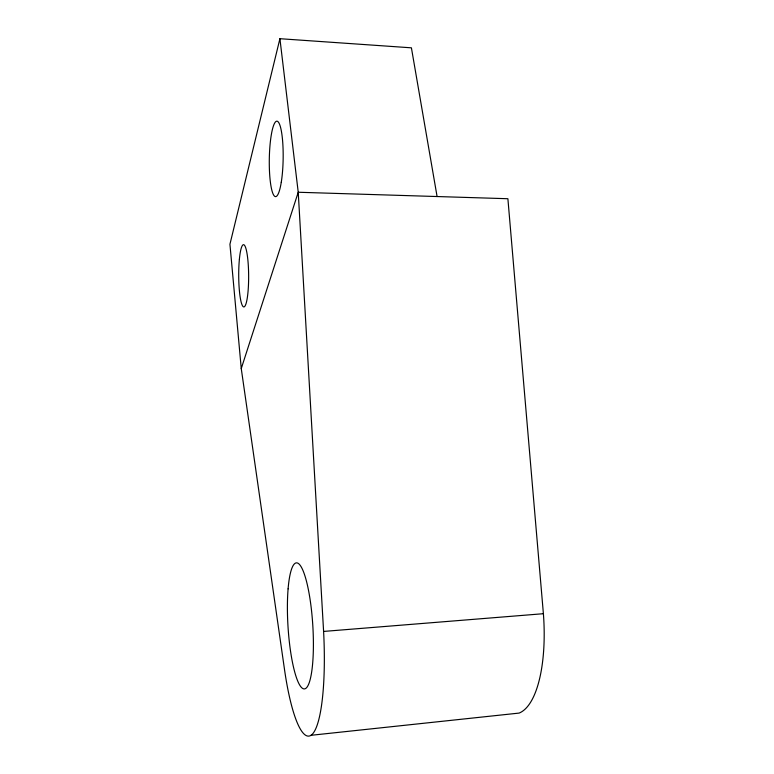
<?xml version="1.0" encoding="UTF-8"?>
<svg xmlns="http://www.w3.org/2000/svg" width="774" height="774" viewBox="0 0 774 774"><rect width="100%" height="100%" fill="white"/><g stroke="black" fill="none" stroke-linecap="round" stroke-linejoin="round"><path stroke-width="1.16" d="M279.917 38.7L229.936 244.255L241.256 368.579L284.764 671.281A109.221 21.527 86.4 0 0 312.348 734.168A109.221 21.527 86.4 0 0 323.6 631.429L298.232 192.252L279.917 38.7L411.41 47.824L437.087 196.538M241.256 368.579L298.232 192.252L507.889 198.725L543.396 613.705A103.61 38.1 84.3 0 1 519.093 713.086L310.993 735.3M323.6 631.429L543.396 613.705M281.272 182.229A37.723 6.918 -89 0 0 277.827 121.547A37.723 6.918 -89 0 0 269.565 172.844A37.723 6.918 -89 0 0 281.272 182.229M239.389 259.242A31.124 4.963 89.7 0 0 243.655 306.91A31.124 4.963 89.7 0 0 247.99 261.264A31.124 4.963 89.7 0 0 239.389 259.242M288.102 588.85A63.129 12.403 86.4 0 0 302.895 688.57A63.129 12.403 86.4 0 0 310.21 600.314A63.129 12.403 86.4 0 0 288.102 588.85"/></g></svg>
